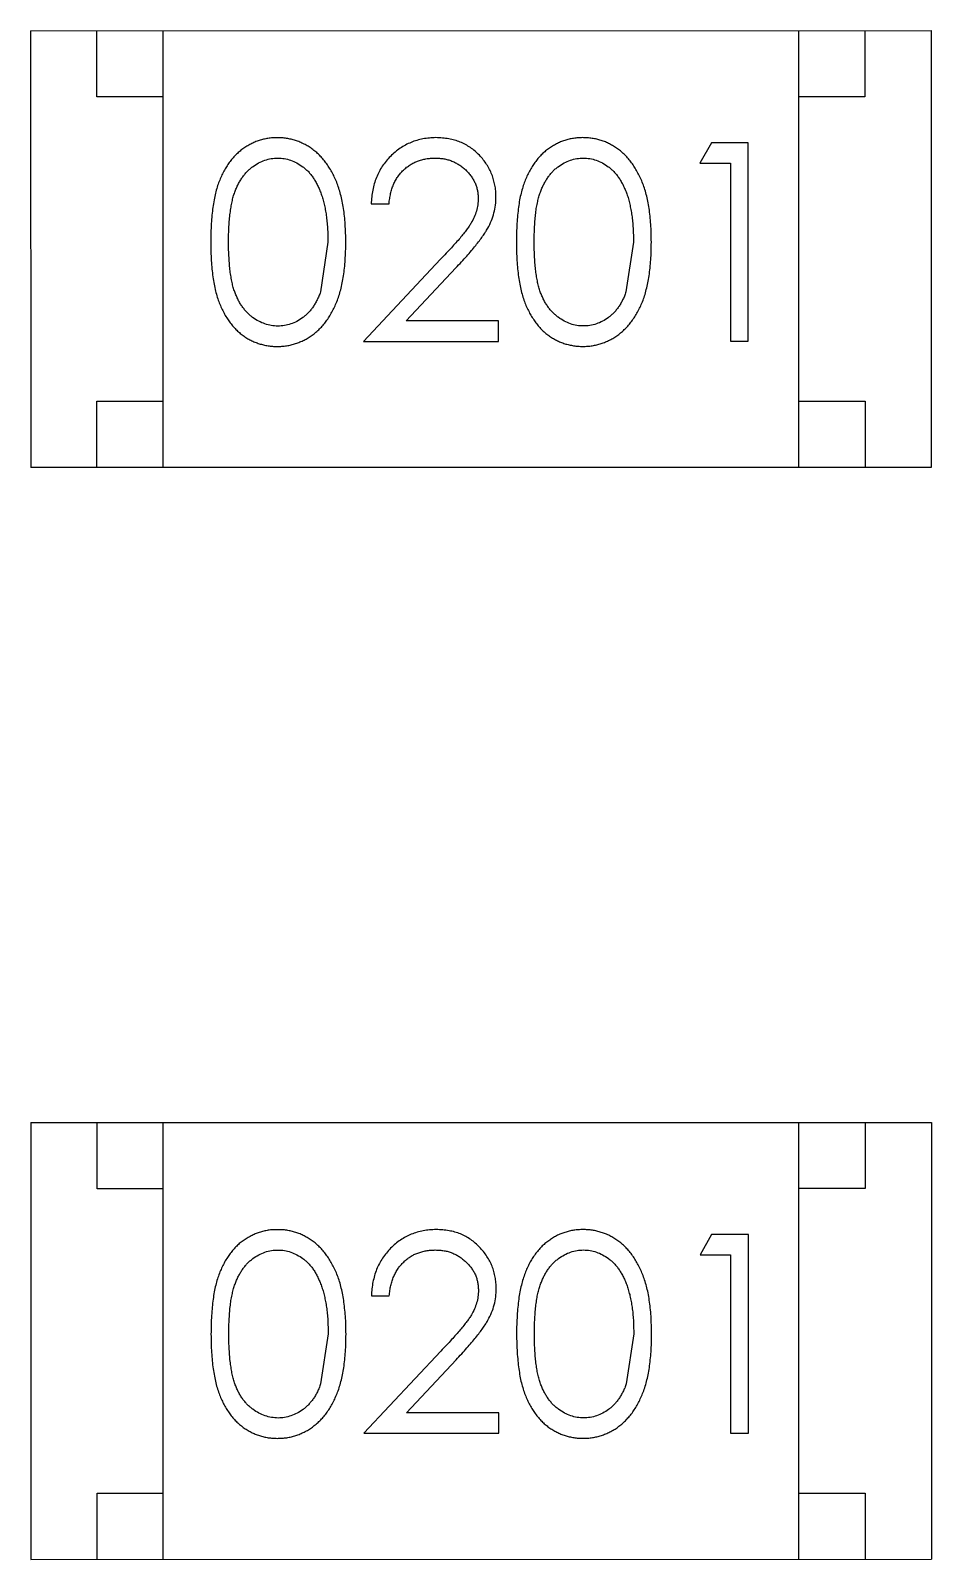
# Model space of a CAD drawing. Header units: inches. Extents: x -29 to 164, y -51 to 83.
# Drawn here: x 25.109 to 25.789, y 16.336 to 17.491 of the extents above; entities that cross this region are included whole.
import ezdxf

# ---------------------------------------------------------------- set-up
doc = ezdxf.new("R2010")
doc.units = ezdxf.units.IN
doc.header["$LTSCALE"] = 1.21
doc.header["$MEASUREMENT"] = 0
doc.layers.get('0').update_dxf_attribs({"linetype": 'CONTINUOUS'})

msp = doc.modelspace()

# ---------------------------------------------------------------- linework, layer by layer
at = {"color": 7, "linetype": 'Continuous'}
for p, q in [((25.109, 17.4912), (25.789, 17.4913)), ((25.109, 17.4912), (25.1091, 17.1612)), ((25.159, 17.4412), (25.159, 17.4912)), ((25.2091, 17.1612), (25.209, 17.4912)), ((25.6891, 17.1613), (25.689, 17.4913)), ((25.739, 17.4913), (25.739, 17.4413)), ((25.789, 17.4913), (25.7891, 17.1613)), ((25.209, 17.4412), (25.159, 17.4412)), ((25.739, 17.4413), (25.689, 17.4413)), ((25.6231, 17.4066), (25.6143, 17.3912)), ((25.6508, 17.4066), (25.6231, 17.4066)), ((25.6509, 17.2566), (25.6508, 17.4066)), ((25.6143, 17.3912), (25.6374, 17.3912)), ((25.6374, 17.3912), (25.6374, 17.2566)), ((25.3662, 17.3603), (25.3797, 17.3603)), ((25.3335, 17.3315), (25.3279, 17.2938)), ((25.5643, 17.3315), (25.5586, 17.2938)), ((25.4186, 17.3186), (25.3605, 17.2565)), ((25.3926, 17.2719), (25.4301, 17.312)), ((25.4624, 17.2719), (25.3926, 17.2719)), ((25.4624, 17.2565), (25.4624, 17.2719)), ((25.3605, 17.2565), (25.4624, 17.2565)), ((25.6374, 17.2566), (25.6509, 17.2566)), ((25.1591, 17.1612), (25.1591, 17.2112)), ((25.1591, 17.2112), (25.2091, 17.2112)), ((25.6891, 17.2113), (25.7391, 17.2113)), ((25.7391, 17.2113), (25.7391, 17.1613)), ((25.7891, 17.1613), (25.1091, 17.1612)), ((25.1092, 16.6662), (25.7892, 16.6663)), ((25.1092, 16.6662), (25.1092, 16.3362)), ((25.1592, 16.6162), (25.1592, 16.6662)), ((25.2092, 16.3362), (25.2092, 16.6662)), ((25.6892, 16.3363), (25.6892, 16.6663)), ((25.7392, 16.6663), (25.7392, 16.6163)), ((25.7892, 16.6663), (25.7892, 16.3363)), ((25.2092, 16.6162), (25.1592, 16.6162)), ((25.7392, 16.6163), (25.6892, 16.6163)), ((25.6233, 16.5816), (25.6145, 16.5662)), ((25.651, 16.5816), (25.6233, 16.5816)), ((25.651, 16.4316), (25.651, 16.5816)), ((25.6145, 16.5662), (25.6375, 16.5662)), ((25.6375, 16.5662), (25.6376, 16.4316)), ((25.3664, 16.5353), (25.3798, 16.5354)), ((25.3337, 16.5065), (25.328, 16.4688)), ((25.5645, 16.5065), (25.5588, 16.4688)), ((25.4188, 16.4936), (25.3606, 16.4315)), ((25.3928, 16.4469), (25.4303, 16.487)), ((25.4626, 16.4469), (25.3928, 16.4469)), ((25.4626, 16.4315), (25.4626, 16.4469)), ((25.3606, 16.4315), (25.4626, 16.4315)), ((25.6376, 16.4316), (25.651, 16.4316)), ((25.1592, 16.3362), (25.1592, 16.3862)), ((25.1592, 16.3862), (25.2092, 16.3862)), ((25.6892, 16.3863), (25.7392, 16.3863)), ((25.7392, 16.3863), (25.7392, 16.3363)), ((25.1092, 16.3362), (25.7892, 16.3363))]:
    msp.add_line(p, q, dxfattribs=at)
for points, knots in [([(25.2952, 17.4103), (25.294, 17.4103), (25.2917, 17.4103), (25.2882, 17.4099), (25.2849, 17.4092), (25.2816, 17.4083), (25.2784, 17.4071), (25.2752, 17.4056), (25.2722, 17.4039), (25.2693, 17.402), (25.2664, 17.3997), (25.2638, 17.3973), (25.2613, 17.3946), (25.259, 17.3916), (25.2568, 17.3884), (25.2548, 17.385), (25.253, 17.3813), (25.2513, 17.3773), (25.2498, 17.373), (25.2486, 17.3683), (25.2474, 17.3632), (25.2466, 17.3576), (25.2459, 17.3517), (25.2454, 17.3453), (25.2451, 17.3385), (25.2451, 17.3338), (25.2451, 17.3314)], [0, 0, 0, 0, 0.033742, 0.066533, 0.099153, 0.13154, 0.164087, 0.196563, 0.229707, 0.263315, 0.297504, 0.331686, 0.366482, 0.4021, 0.438958, 0.476748, 0.515985, 0.556589, 0.599519, 0.645765, 0.695487, 0.748721, 0.805687, 0.866754, 0.931405, 1, 1, 1, 1]), ([(25.347, 17.3314), (25.347, 17.3337), (25.3469, 17.3382), (25.3466, 17.3448), (25.3461, 17.351), (25.3453, 17.3568), (25.3444, 17.3623), (25.3432, 17.3674), (25.3418, 17.3722), (25.3402, 17.3766), (25.3384, 17.3807), (25.3365, 17.3845), (25.3343, 17.3881), (25.3321, 17.3914), (25.3297, 17.3944), (25.3271, 17.3972), (25.3244, 17.3997), (25.3215, 17.4019), (25.3186, 17.4039), (25.3155, 17.4056), (25.3123, 17.4071), (25.309, 17.4083), (25.3057, 17.4092), (25.3023, 17.4099), (25.2988, 17.4103), (25.2964, 17.4103), (25.2952, 17.4103)], [0, 0, 0, 0, 0.065278, 0.127205, 0.186168, 0.241675, 0.294115, 0.343609, 0.390387, 0.434463, 0.476646, 0.517002, 0.555936, 0.593716, 0.630057, 0.665601, 0.700745, 0.734917, 0.768681, 0.802087, 0.834849, 0.867433, 0.900138, 0.932806, 0.966212, 1, 1, 1, 1]), ([(25.4151, 17.4104), (25.4134, 17.4103), (25.4102, 17.4102), (25.4053, 17.4096), (25.4007, 17.4084), (25.3963, 17.4069), (25.3921, 17.4049), (25.388, 17.4025), (25.3842, 17.3996), (25.3807, 17.3963), (25.3774, 17.3927), (25.3745, 17.3888), (25.3721, 17.3847), (25.3701, 17.3803), (25.3684, 17.3756), (25.3673, 17.3708), (25.3665, 17.3656), (25.3663, 17.3621), (25.3662, 17.3603)], [0, 0, 0, 0, 0.06445, 0.126725, 0.187421, 0.247417, 0.306749, 0.366595, 0.427749, 0.490235, 0.553031, 0.614805, 0.676505, 0.738096, 0.801021, 0.864897, 0.931209, 1, 1, 1, 1]), ([(25.4604, 17.3658), (25.4604, 17.3673), (25.4603, 17.3702), (25.4597, 17.3745), (25.4587, 17.3786), (25.4574, 17.3827), (25.4556, 17.3865), (25.4534, 17.3902), (25.4509, 17.3938), (25.4479, 17.3971), (25.4447, 17.4003), (25.4412, 17.4029), (25.4374, 17.4052), (25.4335, 17.4072), (25.4292, 17.4086), (25.4247, 17.4096), (25.42, 17.4102), (25.4168, 17.4103), (25.4151, 17.4104)], [0, 0, 0, 0, 0.06271, 0.123347, 0.183401, 0.242828, 0.302097, 0.36242, 0.423725, 0.487032, 0.550491, 0.612709, 0.674265, 0.73617, 0.799211, 0.863483, 0.930525, 1, 1, 1, 1]), ([(25.526, 17.4104), (25.5248, 17.4104), (25.5225, 17.4103), (25.519, 17.4099), (25.5156, 17.4093), (25.5123, 17.4083), (25.5091, 17.4072), (25.506, 17.4057), (25.503, 17.404), (25.5, 17.402), (25.4972, 17.3998), (25.4945, 17.3974), (25.4921, 17.3946), (25.4898, 17.3917), (25.4876, 17.3885), (25.4856, 17.385), (25.4838, 17.3813), (25.4821, 17.3773), (25.4806, 17.373), (25.4793, 17.3683), (25.4782, 17.3632), (25.4774, 17.3577), (25.4767, 17.3517), (25.4762, 17.3453), (25.4759, 17.3385), (25.4758, 17.3339), (25.4758, 17.3315)], [0, 0, 0, 0, 0.033742, 0.066533, 0.099153, 0.13154, 0.164087, 0.196563, 0.229707, 0.263315, 0.297504, 0.331686, 0.366482, 0.4021, 0.438958, 0.476748, 0.515985, 0.556589, 0.599519, 0.645765, 0.695487, 0.748721, 0.805687, 0.866754, 0.931405, 1, 1, 1, 1]), ([(25.5778, 17.3315), (25.5777, 17.3338), (25.5777, 17.3383), (25.5774, 17.3448), (25.5768, 17.351), (25.5761, 17.3569), (25.5751, 17.3624), (25.574, 17.3675), (25.5726, 17.3722), (25.571, 17.3767), (25.5691, 17.3807), (25.5672, 17.3846), (25.5651, 17.3881), (25.5629, 17.3914), (25.5605, 17.3945), (25.5579, 17.3973), (25.5552, 17.3998), (25.5523, 17.402), (25.5493, 17.404), (25.5462, 17.4057), (25.5431, 17.4072), (25.5398, 17.4083), (25.5365, 17.4093), (25.533, 17.4099), (25.5295, 17.4103), (25.5272, 17.4104), (25.526, 17.4104)], [0, 0, 0, 0, 0.065278, 0.127205, 0.186168, 0.241675, 0.294115, 0.343609, 0.390387, 0.434463, 0.476646, 0.517002, 0.555936, 0.593716, 0.630057, 0.665601, 0.700745, 0.734917, 0.768681, 0.802087, 0.834849, 0.867433, 0.900138, 0.932806, 0.966212, 1, 1, 1, 1]), ([(25.2585, 17.3315), (25.2585, 17.3335), (25.2585, 17.3374), (25.2588, 17.3431), (25.2591, 17.3483), (25.2597, 17.3532), (25.2603, 17.3578), (25.2611, 17.3619), (25.262, 17.3657), (25.2631, 17.3691), (25.2643, 17.3722), (25.2657, 17.3751), (25.2672, 17.3778), (25.2688, 17.3803), (25.2706, 17.3826), (25.2724, 17.3848), (25.2745, 17.3867), (25.2773, 17.389), (25.2811, 17.3913), (25.2858, 17.3935), (25.2907, 17.3947), (25.294, 17.3949), (25.2957, 17.3949)], [0, 0, 0, 0, 0.073302, 0.142286, 0.206253, 0.266017, 0.321612, 0.372532, 0.419497, 0.462398, 0.502825, 0.541489, 0.579034, 0.615143, 0.650298, 0.684912, 0.718701, 0.752189, 0.817245, 0.879117, 0.939613, 1, 1, 1, 1]), ([(25.2957, 17.3949), (25.2973, 17.3949), (25.3006, 17.3947), (25.3054, 17.3935), (25.3101, 17.3913), (25.3138, 17.389), (25.3167, 17.3867), (25.3188, 17.3847), (25.3207, 17.3825), (25.3225, 17.38), (25.3242, 17.3773), (25.3258, 17.3743), (25.3272, 17.3711), (25.3285, 17.3677), (25.3297, 17.364), (25.3308, 17.3601), (25.3316, 17.356), (25.3323, 17.3516), (25.3328, 17.3469), (25.3333, 17.342), (25.3335, 17.3368), (25.3335, 17.3333), (25.3335, 17.3315)], [0, 0, 0, 0, 0.059689, 0.119507, 0.181075, 0.246162, 0.279894, 0.314468, 0.350403, 0.387474, 0.426147, 0.466624, 0.508745, 0.553328, 0.600058, 0.649177, 0.700552, 0.754894, 0.811825, 0.871514, 0.934319, 1, 1, 1, 1]), ([(25.3797, 17.3603), (25.3798, 17.3617), (25.3801, 17.3643), (25.3808, 17.3681), (25.3817, 17.3716), (25.383, 17.3749), (25.3845, 17.378), (25.3862, 17.3809), (25.3882, 17.3835), (25.3905, 17.3859), (25.3929, 17.388), (25.3956, 17.3899), (25.3983, 17.3915), (25.4013, 17.3927), (25.4043, 17.3937), (25.4076, 17.3945), (25.411, 17.3949), (25.4133, 17.3949), (25.4144, 17.395)], [0, 0, 0, 0, 0.073648, 0.143686, 0.210962, 0.275557, 0.338064, 0.399311, 0.4594, 0.51934, 0.579024, 0.637809, 0.695959, 0.754122, 0.813113, 0.873453, 0.935561, 1, 1, 1, 1]), ([(25.4144, 17.395), (25.4156, 17.3949), (25.4178, 17.3949), (25.421, 17.3945), (25.4241, 17.3938), (25.4271, 17.3928), (25.4299, 17.3915), (25.4326, 17.39), (25.4352, 17.3881), (25.4376, 17.386), (25.4398, 17.3838), (25.4417, 17.3813), (25.4433, 17.3788), (25.4447, 17.3762), (25.4457, 17.3734), (25.4464, 17.3706), (25.4469, 17.3676), (25.447, 17.3656), (25.447, 17.3646)], [0, 0, 0, 0, 0.068027, 0.133505, 0.19695, 0.26027, 0.322741, 0.384982, 0.448465, 0.513424, 0.578224, 0.640011, 0.700094, 0.760067, 0.819012, 0.877878, 0.938035, 1, 1, 1, 1]), ([(25.4893, 17.3315), (25.4893, 17.3335), (25.4893, 17.3374), (25.4896, 17.3431), (25.4899, 17.3484), (25.4904, 17.3533), (25.491, 17.3578), (25.4919, 17.362), (25.4928, 17.3657), (25.4939, 17.3691), (25.4951, 17.3722), (25.4965, 17.3751), (25.498, 17.3778), (25.4996, 17.3804), (25.5013, 17.3827), (25.5032, 17.3848), (25.5052, 17.3868), (25.5081, 17.389), (25.5118, 17.3914), (25.5165, 17.3935), (25.5214, 17.3947), (25.5248, 17.3949), (25.5264, 17.395)], [0, 0, 0, 0, 0.073302, 0.142286, 0.206253, 0.266017, 0.321612, 0.372532, 0.419497, 0.462398, 0.502825, 0.541489, 0.579034, 0.615143, 0.650298, 0.684912, 0.718701, 0.752189, 0.817245, 0.879117, 0.939613, 1, 1, 1, 1]), ([(25.5264, 17.395), (25.5281, 17.3949), (25.5313, 17.3947), (25.5362, 17.3935), (25.5409, 17.3914), (25.5446, 17.389), (25.5475, 17.3867), (25.5495, 17.3847), (25.5515, 17.3825), (25.5533, 17.38), (25.555, 17.3773), (25.5565, 17.3744), (25.558, 17.3712), (25.5593, 17.3678), (25.5605, 17.3641), (25.5615, 17.3602), (25.5623, 17.356), (25.5631, 17.3516), (25.5636, 17.3469), (25.564, 17.342), (25.5642, 17.3369), (25.5643, 17.3333), (25.5643, 17.3315)], [0, 0, 0, 0, 0.059689, 0.119507, 0.181075, 0.246162, 0.279894, 0.314468, 0.350403, 0.387474, 0.426147, 0.466624, 0.508745, 0.553328, 0.600058, 0.649177, 0.700552, 0.754894, 0.811825, 0.871514, 0.934319, 1, 1, 1, 1]), ([(25.447, 17.3646), (25.4469, 17.3629), (25.4468, 17.3597), (25.4458, 17.3549), (25.4441, 17.3503), (25.4421, 17.3465), (25.44, 17.3433), (25.4382, 17.3407), (25.4358, 17.3377), (25.4332, 17.3344), (25.4301, 17.3309), (25.4266, 17.3271), (25.4228, 17.3229), (25.42, 17.3201), (25.4186, 17.3186)], [0, 0, 0, 0, 0.088014, 0.174976, 0.2638, 0.355443, 0.406413, 0.465519, 0.533076, 0.609353, 0.693899, 0.787171, 0.889197, 1, 1, 1, 1]), ([(25.4301, 17.312), (25.4315, 17.3135), (25.4343, 17.3165), (25.4383, 17.3208), (25.4418, 17.3249), (25.445, 17.3288), (25.4479, 17.3324), (25.4503, 17.3358), (25.4524, 17.339), (25.4548, 17.3428), (25.4571, 17.3476), (25.459, 17.3535), (25.4602, 17.3595), (25.4604, 17.3637), (25.4604, 17.3658)], [0, 0, 0, 0, 0.09953, 0.192079, 0.277712, 0.357454, 0.429648, 0.495771, 0.555538, 0.608657, 0.707578, 0.804328, 0.901298, 1, 1, 1, 1]), ([(25.2451, 17.3314), (25.2451, 17.329), (25.2451, 17.3244), (25.2454, 17.3176), (25.2459, 17.3113), (25.2466, 17.3053), (25.2475, 17.2998), (25.2486, 17.2946), (25.2499, 17.2899), (25.2514, 17.2856), (25.2531, 17.2816), (25.255, 17.2779), (25.257, 17.2744), (25.2592, 17.2712), (25.2615, 17.2682), (25.264, 17.2655), (25.2666, 17.2631), (25.2694, 17.2609), (25.2723, 17.2589), (25.2753, 17.2573), (25.2784, 17.2558), (25.2816, 17.2547), (25.2849, 17.2538), (25.2883, 17.2531), (25.2917, 17.2527), (25.294, 17.2527), (25.2952, 17.2526)], [0, 0, 0, 0, 0.068113, 0.132564, 0.193427, 0.250218, 0.303569, 0.353576, 0.400235, 0.443586, 0.484619, 0.524292, 0.56238, 0.599049, 0.63494, 0.669782, 0.704009, 0.737842, 0.771098, 0.803896, 0.836415, 0.868639, 0.900715, 0.933378, 0.966213, 1, 1, 1, 1]), ([(25.2957, 17.268), (25.294, 17.2681), (25.2907, 17.2683), (25.2859, 17.2696), (25.2811, 17.2716), (25.2773, 17.274), (25.2745, 17.2763), (25.2724, 17.2782), (25.2706, 17.2804), (25.2688, 17.2827), (25.2671, 17.2852), (25.2657, 17.2879), (25.2643, 17.2908), (25.2631, 17.2939), (25.262, 17.2973), (25.2611, 17.3011), (25.2603, 17.3053), (25.2596, 17.3098), (25.2592, 17.3147), (25.2588, 17.3199), (25.2585, 17.3256), (25.2585, 17.3295), (25.2585, 17.3315)], [0, 0, 0, 0, 0.060034, 0.120278, 0.182348, 0.247919, 0.281641, 0.315701, 0.350322, 0.385703, 0.421819, 0.459196, 0.497866, 0.538301, 0.58121, 0.628183, 0.679403, 0.734699, 0.794074, 0.858416, 0.927049, 1, 1, 1, 1]), ([(25.2952, 17.2526), (25.2964, 17.2527), (25.2988, 17.2527), (25.3023, 17.2531), (25.3058, 17.2538), (25.3091, 17.2547), (25.3124, 17.256), (25.3156, 17.2574), (25.3186, 17.2591), (25.3217, 17.2611), (25.3245, 17.2634), (25.3273, 17.2659), (25.3299, 17.2687), (25.3323, 17.2717), (25.3345, 17.275), (25.3366, 17.2786), (25.3385, 17.2824), (25.3403, 17.2865), (25.3419, 17.2909), (25.3432, 17.2956), (25.3444, 17.3007), (25.3454, 17.3061), (25.3461, 17.312), (25.3466, 17.3181), (25.3469, 17.3247), (25.347, 17.3291), (25.347, 17.3314)], [0, 0, 0, 0, 0.033824, 0.067298, 0.10028, 0.133019, 0.165736, 0.198792, 0.232372, 0.266409, 0.301016, 0.336196, 0.371972, 0.408574, 0.446394, 0.485225, 0.525372, 0.567224, 0.611081, 0.65775, 0.70702, 0.759235, 0.814484, 0.873227, 0.934937, 1, 1, 1, 1]), ([(25.4758, 17.3315), (25.4758, 17.3291), (25.4759, 17.3244), (25.4762, 17.3177), (25.4767, 17.3113), (25.4774, 17.3054), (25.4783, 17.2998), (25.4794, 17.2947), (25.4807, 17.29), (25.4822, 17.2856), (25.4839, 17.2816), (25.4858, 17.2779), (25.4878, 17.2745), (25.49, 17.2712), (25.4923, 17.2683), (25.4947, 17.2655), (25.4974, 17.2631), (25.5002, 17.2609), (25.5031, 17.259), (25.5061, 17.2573), (25.5092, 17.2558), (25.5124, 17.2547), (25.5157, 17.2538), (25.519, 17.2532), (25.5225, 17.2527), (25.5248, 17.2527), (25.526, 17.2527)], [0, 0, 0, 0, 0.068113, 0.132564, 0.193427, 0.250218, 0.303569, 0.353576, 0.400235, 0.443586, 0.484619, 0.524292, 0.56238, 0.599049, 0.63494, 0.669782, 0.704009, 0.737842, 0.771098, 0.803896, 0.836415, 0.868639, 0.900715, 0.933378, 0.966213, 1, 1, 1, 1]), ([(25.5264, 17.2681), (25.5248, 17.2682), (25.5215, 17.2683), (25.5166, 17.2696), (25.5119, 17.2717), (25.5081, 17.2741), (25.5053, 17.2764), (25.5032, 17.2783), (25.5013, 17.2804), (25.4995, 17.2828), (25.4979, 17.2853), (25.4964, 17.288), (25.4951, 17.2909), (25.4938, 17.294), (25.4927, 17.2974), (25.4918, 17.3012), (25.4911, 17.3053), (25.4904, 17.3098), (25.4899, 17.3147), (25.4896, 17.32), (25.4893, 17.3256), (25.4893, 17.3295), (25.4893, 17.3315)], [0, 0, 0, 0, 0.060034, 0.120278, 0.182348, 0.247919, 0.281641, 0.315701, 0.350322, 0.385703, 0.421819, 0.459196, 0.497866, 0.538301, 0.58121, 0.628183, 0.679403, 0.734699, 0.794074, 0.858416, 0.927049, 1, 1, 1, 1]), ([(25.526, 17.2527), (25.5272, 17.2527), (25.5296, 17.2527), (25.5331, 17.2532), (25.5365, 17.2538), (25.5399, 17.2548), (25.5431, 17.256), (25.5463, 17.2574), (25.5494, 17.2592), (25.5524, 17.2612), (25.5553, 17.2634), (25.558, 17.266), (25.5606, 17.2687), (25.563, 17.2718), (25.5653, 17.2751), (25.5674, 17.2786), (25.5693, 17.2825), (25.5711, 17.2865), (25.5727, 17.2909), (25.574, 17.2957), (25.5752, 17.3007), (25.5761, 17.3062), (25.5768, 17.312), (25.5774, 17.3182), (25.5777, 17.3247), (25.5777, 17.3292), (25.5778, 17.3315)], [0, 0, 0, 0, 0.033824, 0.067298, 0.10028, 0.133019, 0.165736, 0.198792, 0.232372, 0.266409, 0.301016, 0.336196, 0.371972, 0.408574, 0.446394, 0.485225, 0.525372, 0.567224, 0.611081, 0.65775, 0.70702, 0.759235, 0.814484, 0.873227, 0.934937, 1, 1, 1, 1]), ([(25.3279, 17.2938), (25.3275, 17.2927), (25.3267, 17.2907), (25.3254, 17.2878), (25.3239, 17.285), (25.3223, 17.2825), (25.3206, 17.2802), (25.3187, 17.2781), (25.3167, 17.2761), (25.3139, 17.2739), (25.3102, 17.2715), (25.3055, 17.2696), (25.3007, 17.2682), (25.2973, 17.2681), (25.2957, 17.268)], [0, 0, 0, 0, 0.075949, 0.148549, 0.218996, 0.286119, 0.351826, 0.416074, 0.478265, 0.540325, 0.660405, 0.774606, 0.887187, 1, 1, 1, 1]), ([(25.5586, 17.2938), (25.5582, 17.2928), (25.5575, 17.2907), (25.5561, 17.2878), (25.5547, 17.2851), (25.5531, 17.2826), (25.5513, 17.2802), (25.5495, 17.2781), (25.5475, 17.2762), (25.5447, 17.2739), (25.541, 17.2716), (25.5363, 17.2696), (25.5314, 17.2683), (25.5281, 17.2681), (25.5264, 17.2681)], [0, 0, 0, 0, 0.075949, 0.148549, 0.218996, 0.286119, 0.351826, 0.416074, 0.478265, 0.540325, 0.660405, 0.774606, 0.887187, 1, 1, 1, 1]), ([(25.2954, 16.5853), (25.2942, 16.5853), (25.2919, 16.5853), (25.2884, 16.5849), (25.285, 16.5842), (25.2817, 16.5833), (25.2785, 16.5821), (25.2754, 16.5806), (25.2724, 16.5789), (25.2694, 16.577), (25.2666, 16.5748), (25.2639, 16.5723), (25.2615, 16.5696), (25.2592, 16.5666), (25.257, 16.5634), (25.255, 16.56), (25.2532, 16.5563), (25.2515, 16.5523), (25.25, 16.548), (25.2487, 16.5433), (25.2476, 16.5382), (25.2468, 16.5326), (25.2461, 16.5267), (25.2456, 16.5203), (25.2453, 16.5135), (25.2453, 16.5088), (25.2452, 16.5064)], [0, 0, 0, 0, 0.033742, 0.066533, 0.099153, 0.13154, 0.164087, 0.196563, 0.229707, 0.263315, 0.297504, 0.331686, 0.366482, 0.4021, 0.438958, 0.476748, 0.515985, 0.556589, 0.599519, 0.645765, 0.695487, 0.748721, 0.805687, 0.866754, 0.931405, 1, 1, 1, 1]), ([(25.3472, 16.5064), (25.3471, 16.5087), (25.3471, 16.5132), (25.3468, 16.5198), (25.3462, 16.526), (25.3455, 16.5318), (25.3445, 16.5373), (25.3434, 16.5424), (25.342, 16.5472), (25.3404, 16.5516), (25.3386, 16.5557), (25.3366, 16.5595), (25.3345, 16.5631), (25.3323, 16.5664), (25.3299, 16.5694), (25.3273, 16.5722), (25.3246, 16.5747), (25.3217, 16.577), (25.3187, 16.5789), (25.3156, 16.5806), (25.3125, 16.5821), (25.3092, 16.5833), (25.3059, 16.5842), (25.3024, 16.5849), (25.2989, 16.5853), (25.2966, 16.5853), (25.2954, 16.5853)], [0, 0, 0, 0, 0.065278, 0.127205, 0.186168, 0.241675, 0.294115, 0.343609, 0.390387, 0.434463, 0.476646, 0.517002, 0.555936, 0.593716, 0.630057, 0.665601, 0.700745, 0.734917, 0.768681, 0.802087, 0.834849, 0.867433, 0.900138, 0.932806, 0.966212, 1, 1, 1, 1]), ([(25.4153, 16.5854), (25.4136, 16.5853), (25.4103, 16.5852), (25.4055, 16.5846), (25.4009, 16.5834), (25.3964, 16.5819), (25.3922, 16.5799), (25.3882, 16.5775), (25.3844, 16.5746), (25.3808, 16.5713), (25.3776, 16.5677), (25.3747, 16.5638), (25.3723, 16.5597), (25.3702, 16.5553), (25.3686, 16.5506), (25.3675, 16.5458), (25.3666, 16.5406), (25.3665, 16.5371), (25.3664, 16.5353)], [0, 0, 0, 0, 0.06445, 0.126725, 0.187421, 0.247417, 0.306749, 0.366595, 0.427749, 0.490235, 0.553031, 0.614805, 0.676505, 0.738096, 0.801021, 0.864897, 0.931209, 1, 1, 1, 1]), ([(25.4606, 16.5408), (25.4606, 16.5423), (25.4605, 16.5452), (25.4599, 16.5495), (25.4589, 16.5536), (25.4576, 16.5577), (25.4558, 16.5615), (25.4536, 16.5652), (25.4511, 16.5688), (25.4481, 16.5721), (25.4449, 16.5753), (25.4414, 16.5779), (25.4376, 16.5802), (25.4336, 16.5822), (25.4294, 16.5836), (25.4249, 16.5846), (25.4202, 16.5852), (25.4169, 16.5853), (25.4153, 16.5854)], [0, 0, 0, 0, 0.06271, 0.123347, 0.183401, 0.242828, 0.302097, 0.36242, 0.423725, 0.487032, 0.550491, 0.612709, 0.674265, 0.73617, 0.799211, 0.863483, 0.930525, 1, 1, 1, 1]), ([(25.5261, 16.5854), (25.525, 16.5854), (25.5226, 16.5853), (25.5192, 16.5849), (25.5158, 16.5843), (25.5125, 16.5833), (25.5093, 16.5822), (25.5062, 16.5807), (25.5032, 16.579), (25.5002, 16.577), (25.4974, 16.5748), (25.4947, 16.5724), (25.4923, 16.5696), (25.4899, 16.5667), (25.4878, 16.5635), (25.4858, 16.56), (25.4839, 16.5563), (25.4823, 16.5524), (25.4808, 16.548), (25.4795, 16.5433), (25.4784, 16.5382), (25.4775, 16.5327), (25.4769, 16.5267), (25.4764, 16.5203), (25.476, 16.5135), (25.476, 16.5089), (25.476, 16.5065)], [0, 0, 0, 0, 0.033742, 0.066533, 0.099153, 0.13154, 0.164087, 0.196563, 0.229707, 0.263315, 0.297504, 0.331686, 0.366482, 0.4021, 0.438958, 0.476748, 0.515985, 0.556589, 0.599519, 0.645765, 0.695487, 0.748721, 0.805687, 0.866754, 0.931405, 1, 1, 1, 1]), ([(25.5779, 16.5065), (25.5779, 16.5088), (25.5778, 16.5133), (25.5776, 16.5198), (25.577, 16.5261), (25.5763, 16.5319), (25.5753, 16.5374), (25.5742, 16.5425), (25.5727, 16.5472), (25.5712, 16.5517), (25.5693, 16.5557), (25.5674, 16.5596), (25.5653, 16.5631), (25.5631, 16.5665), (25.5606, 16.5695), (25.5581, 16.5723), (25.5554, 16.5748), (25.5525, 16.577), (25.5495, 16.579), (25.5464, 16.5807), (25.5432, 16.5822), (25.54, 16.5833), (25.5366, 16.5843), (25.5332, 16.5849), (25.5297, 16.5853), (25.5273, 16.5854), (25.5261, 16.5854)], [0, 0, 0, 0, 0.065278, 0.127205, 0.186168, 0.241675, 0.294115, 0.343609, 0.390387, 0.434463, 0.476646, 0.517002, 0.555936, 0.593716, 0.630057, 0.665601, 0.700745, 0.734917, 0.768681, 0.802087, 0.834849, 0.867433, 0.900138, 0.932806, 0.966212, 1, 1, 1, 1]), ([(25.2587, 16.5065), (25.2587, 16.5085), (25.2587, 16.5124), (25.259, 16.5181), (25.2593, 16.5233), (25.2598, 16.5282), (25.2604, 16.5328), (25.2613, 16.5369), (25.2622, 16.5407), (25.2633, 16.5441), (25.2645, 16.5472), (25.2659, 16.5501), (25.2674, 16.5528), (25.269, 16.5553), (25.2707, 16.5576), (25.2726, 16.5598), (25.2746, 16.5617), (25.2775, 16.564), (25.2812, 16.5663), (25.2859, 16.5685), (25.2908, 16.5697), (25.2942, 16.5699), (25.2958, 16.5699)], [0, 0, 0, 0, 0.073302, 0.142286, 0.206253, 0.266017, 0.321612, 0.372532, 0.419497, 0.462398, 0.502825, 0.541489, 0.579034, 0.615143, 0.650298, 0.684912, 0.718701, 0.752189, 0.817245, 0.879117, 0.939613, 1, 1, 1, 1]), ([(25.2958, 16.5699), (25.2975, 16.5699), (25.3007, 16.5697), (25.3056, 16.5685), (25.3103, 16.5663), (25.314, 16.564), (25.3169, 16.5617), (25.3189, 16.5597), (25.3209, 16.5575), (25.3227, 16.555), (25.3244, 16.5523), (25.3259, 16.5493), (25.3274, 16.5461), (25.3287, 16.5427), (25.3299, 16.539), (25.3309, 16.5351), (25.3317, 16.531), (25.3325, 16.5266), (25.333, 16.5219), (25.3335, 16.517), (25.3336, 16.5118), (25.3337, 16.5083), (25.3337, 16.5065)], [0, 0, 0, 0, 0.059689, 0.119507, 0.181075, 0.246162, 0.279894, 0.314468, 0.350403, 0.387474, 0.426147, 0.466624, 0.508745, 0.553328, 0.600058, 0.649177, 0.700552, 0.754894, 0.811825, 0.871514, 0.934319, 1, 1, 1, 1]), ([(25.3798, 16.5354), (25.38, 16.5367), (25.3802, 16.5393), (25.381, 16.5431), (25.3819, 16.5466), (25.3831, 16.5499), (25.3847, 16.553), (25.3864, 16.5559), (25.3884, 16.5585), (25.3907, 16.5609), (25.3931, 16.563), (25.3957, 16.5649), (25.3985, 16.5665), (25.4014, 16.5677), (25.4045, 16.5687), (25.4077, 16.5695), (25.4111, 16.5699), (25.4134, 16.5699), (25.4146, 16.57)], [0, 0, 0, 0, 0.073648, 0.143686, 0.210962, 0.275557, 0.338064, 0.399311, 0.4594, 0.51934, 0.579024, 0.637809, 0.695959, 0.754122, 0.813113, 0.873453, 0.935561, 1, 1, 1, 1]), ([(25.4146, 16.57), (25.4157, 16.5699), (25.4179, 16.5699), (25.4212, 16.5695), (25.4243, 16.5688), (25.4272, 16.5678), (25.4301, 16.5665), (25.4328, 16.565), (25.4353, 16.5631), (25.4377, 16.561), (25.4399, 16.5588), (25.4419, 16.5563), (25.4435, 16.5538), (25.4449, 16.5512), (25.4459, 16.5484), (25.4466, 16.5456), (25.4471, 16.5426), (25.4471, 16.5406), (25.4472, 16.5396)], [0, 0, 0, 0, 0.068027, 0.133505, 0.19695, 0.26027, 0.322741, 0.384982, 0.448465, 0.513424, 0.578224, 0.640011, 0.700094, 0.760067, 0.819012, 0.877878, 0.938035, 1, 1, 1, 1]), ([(25.4895, 16.5065), (25.4895, 16.5085), (25.4895, 16.5125), (25.4897, 16.5181), (25.4901, 16.5234), (25.4906, 16.5283), (25.4912, 16.5328), (25.492, 16.537), (25.4929, 16.5407), (25.494, 16.5441), (25.4953, 16.5472), (25.4966, 16.5501), (25.4981, 16.5528), (25.4998, 16.5554), (25.5015, 16.5577), (25.5034, 16.5598), (25.5054, 16.5618), (25.5083, 16.564), (25.512, 16.5664), (25.5167, 16.5685), (25.5216, 16.5697), (25.5249, 16.5699), (25.5266, 16.57)], [0, 0, 0, 0, 0.073302, 0.142286, 0.206253, 0.266017, 0.321612, 0.372532, 0.419497, 0.462398, 0.502825, 0.541489, 0.579034, 0.615143, 0.650298, 0.684912, 0.718701, 0.752189, 0.817245, 0.879117, 0.939613, 1, 1, 1, 1]), ([(25.5266, 16.57), (25.5282, 16.5699), (25.5315, 16.5697), (25.5364, 16.5685), (25.541, 16.5664), (25.5448, 16.564), (25.5477, 16.5617), (25.5497, 16.5597), (25.5517, 16.5575), (25.5535, 16.555), (25.5551, 16.5523), (25.5567, 16.5494), (25.5582, 16.5462), (25.5595, 16.5428), (25.5606, 16.5391), (25.5617, 16.5352), (25.5625, 16.531), (25.5633, 16.5266), (25.5638, 16.5219), (25.5642, 16.517), (25.5644, 16.5119), (25.5644, 16.5083), (25.5645, 16.5065)], [0, 0, 0, 0, 0.059689, 0.119507, 0.181075, 0.246162, 0.279894, 0.314468, 0.350403, 0.387474, 0.426147, 0.466624, 0.508745, 0.553328, 0.600058, 0.649177, 0.700552, 0.754894, 0.811825, 0.871514, 0.934319, 1, 1, 1, 1]), ([(25.4472, 16.5396), (25.4471, 16.5379), (25.447, 16.5347), (25.4459, 16.5299), (25.4442, 16.5253), (25.4423, 16.5215), (25.4402, 16.5183), (25.4383, 16.5157), (25.436, 16.5127), (25.4333, 16.5094), (25.4302, 16.5059), (25.4268, 16.5021), (25.4229, 16.4979), (25.4202, 16.4951), (25.4188, 16.4936)], [0, 0, 0, 0, 0.088014, 0.174976, 0.2638, 0.355443, 0.406413, 0.465519, 0.533076, 0.609353, 0.693899, 0.787171, 0.889197, 1, 1, 1, 1]), ([(25.4303, 16.487), (25.4317, 16.4885), (25.4345, 16.4915), (25.4384, 16.4958), (25.442, 16.5), (25.4452, 16.5038), (25.448, 16.5075), (25.4505, 16.5108), (25.4526, 16.514), (25.4549, 16.5178), (25.4573, 16.5226), (25.4592, 16.5285), (25.4604, 16.5345), (25.4605, 16.5387), (25.4606, 16.5408)], [0, 0, 0, 0, 0.09953, 0.192079, 0.277712, 0.357454, 0.429648, 0.495771, 0.555538, 0.608657, 0.707578, 0.804328, 0.901298, 1, 1, 1, 1]), ([(25.2452, 16.5064), (25.2453, 16.504), (25.2453, 16.4994), (25.2456, 16.4926), (25.2461, 16.4863), (25.2468, 16.4803), (25.2477, 16.4748), (25.2488, 16.4696), (25.2501, 16.4649), (25.2516, 16.4606), (25.2533, 16.4566), (25.2552, 16.4529), (25.2572, 16.4494), (25.2594, 16.4462), (25.2617, 16.4432), (25.2641, 16.4405), (25.2668, 16.4381), (25.2696, 16.4359), (25.2725, 16.434), (25.2755, 16.4323), (25.2786, 16.4308), (25.2818, 16.4297), (25.2851, 16.4288), (25.2884, 16.4281), (25.2919, 16.4277), (25.2942, 16.4277), (25.2954, 16.4276)], [0, 0, 0, 0, 0.068113, 0.132564, 0.193427, 0.250218, 0.303569, 0.353576, 0.400235, 0.443586, 0.484619, 0.524292, 0.56238, 0.599049, 0.63494, 0.669782, 0.704009, 0.737842, 0.771098, 0.803896, 0.836415, 0.868639, 0.900715, 0.933378, 0.966213, 1, 1, 1, 1]), ([(25.2959, 16.443), (25.2942, 16.4431), (25.2909, 16.4433), (25.286, 16.4446), (25.2813, 16.4466), (25.2775, 16.449), (25.2747, 16.4513), (25.2726, 16.4532), (25.2707, 16.4554), (25.2689, 16.4577), (25.2673, 16.4602), (25.2658, 16.4629), (25.2645, 16.4658), (25.2632, 16.4689), (25.2622, 16.4724), (25.2612, 16.4761), (25.2605, 16.4803), (25.2598, 16.4848), (25.2593, 16.4897), (25.259, 16.4949), (25.2587, 16.5006), (25.2587, 16.5045), (25.2587, 16.5065)], [0, 0, 0, 0, 0.060034, 0.120278, 0.182348, 0.247919, 0.281641, 0.315701, 0.350322, 0.385703, 0.421819, 0.459196, 0.497866, 0.538301, 0.58121, 0.628183, 0.679403, 0.734699, 0.794074, 0.858416, 0.927049, 1, 1, 1, 1]), ([(25.2954, 16.4276), (25.2966, 16.4277), (25.299, 16.4277), (25.3025, 16.4281), (25.3059, 16.4288), (25.3093, 16.4297), (25.3125, 16.431), (25.3157, 16.4324), (25.3188, 16.4341), (25.3218, 16.4361), (25.3247, 16.4384), (25.3274, 16.4409), (25.3301, 16.4437), (25.3325, 16.4467), (25.3347, 16.45), (25.3368, 16.4536), (25.3387, 16.4574), (25.3405, 16.4615), (25.3421, 16.4659), (25.3434, 16.4706), (25.3446, 16.4757), (25.3456, 16.4811), (25.3462, 16.487), (25.3468, 16.4931), (25.3471, 16.4997), (25.3471, 16.5041), (25.3472, 16.5064)], [0, 0, 0, 0, 0.033824, 0.067298, 0.10028, 0.133019, 0.165736, 0.198792, 0.232372, 0.266409, 0.301016, 0.336196, 0.371972, 0.408574, 0.446394, 0.485225, 0.525372, 0.567224, 0.611081, 0.65775, 0.70702, 0.759235, 0.814484, 0.873227, 0.934937, 1, 1, 1, 1]), ([(25.476, 16.5065), (25.476, 16.5041), (25.4761, 16.4994), (25.4764, 16.4927), (25.4769, 16.4863), (25.4776, 16.4804), (25.4785, 16.4748), (25.4795, 16.4697), (25.4809, 16.465), (25.4824, 16.4606), (25.4841, 16.4566), (25.4859, 16.4529), (25.4879, 16.4495), (25.4901, 16.4463), (25.4924, 16.4433), (25.4949, 16.4405), (25.4976, 16.4381), (25.5003, 16.4359), (25.5033, 16.434), (25.5063, 16.4323), (25.5094, 16.4309), (25.5126, 16.4297), (25.5158, 16.4288), (25.5192, 16.4282), (25.5227, 16.4277), (25.525, 16.4277), (25.5262, 16.4277)], [0, 0, 0, 0, 0.068113, 0.132564, 0.193427, 0.250218, 0.303569, 0.353576, 0.400235, 0.443586, 0.484619, 0.524292, 0.56238, 0.599049, 0.63494, 0.669782, 0.704009, 0.737842, 0.771098, 0.803896, 0.836415, 0.868639, 0.900715, 0.933378, 0.966213, 1, 1, 1, 1]), ([(25.5266, 16.4431), (25.525, 16.4432), (25.5217, 16.4433), (25.5168, 16.4446), (25.5121, 16.4467), (25.5083, 16.4491), (25.5054, 16.4514), (25.5034, 16.4533), (25.5015, 16.4554), (25.4997, 16.4578), (25.4981, 16.4603), (25.4966, 16.463), (25.4953, 16.4659), (25.494, 16.469), (25.4929, 16.4724), (25.492, 16.4762), (25.4912, 16.4803), (25.4906, 16.4848), (25.4901, 16.4897), (25.4897, 16.495), (25.4895, 16.5006), (25.4895, 16.5045), (25.4895, 16.5065)], [0, 0, 0, 0, 0.060034, 0.120278, 0.182348, 0.247919, 0.281641, 0.315701, 0.350322, 0.385703, 0.421819, 0.459196, 0.497866, 0.538301, 0.58121, 0.628183, 0.679403, 0.734699, 0.794074, 0.858416, 0.927049, 1, 1, 1, 1]), ([(25.5262, 16.4277), (25.5274, 16.4277), (25.5297, 16.4277), (25.5333, 16.4282), (25.5367, 16.4288), (25.54, 16.4298), (25.5433, 16.431), (25.5465, 16.4324), (25.5496, 16.4342), (25.5526, 16.4362), (25.5555, 16.4384), (25.5582, 16.441), (25.5608, 16.4437), (25.5632, 16.4468), (25.5655, 16.4501), (25.5675, 16.4537), (25.5695, 16.4575), (25.5712, 16.4615), (25.5729, 16.4659), (25.5742, 16.4707), (25.5754, 16.4757), (25.5763, 16.4812), (25.577, 16.487), (25.5776, 16.4932), (25.5779, 16.4997), (25.5779, 16.5042), (25.5779, 16.5065)], [0, 0, 0, 0, 0.033824, 0.067298, 0.10028, 0.133019, 0.165736, 0.198792, 0.232372, 0.266409, 0.301016, 0.336196, 0.371972, 0.408574, 0.446394, 0.485225, 0.525372, 0.567224, 0.611081, 0.65775, 0.70702, 0.759235, 0.814484, 0.873227, 0.934937, 1, 1, 1, 1]), ([(25.328, 16.4688), (25.3276, 16.4677), (25.3269, 16.4657), (25.3256, 16.4628), (25.3241, 16.46), (25.3225, 16.4575), (25.3207, 16.4552), (25.3189, 16.4531), (25.3169, 16.4511), (25.3141, 16.4489), (25.3104, 16.4465), (25.3057, 16.4446), (25.3008, 16.4432), (25.2975, 16.4431), (25.2959, 16.443)], [0, 0, 0, 0, 0.075949, 0.148549, 0.218996, 0.286119, 0.351826, 0.416074, 0.478265, 0.540325, 0.660405, 0.774606, 0.887187, 1, 1, 1, 1]), ([(25.5588, 16.4688), (25.5584, 16.4678), (25.5577, 16.4657), (25.5563, 16.4628), (25.5549, 16.4601), (25.5533, 16.4576), (25.5515, 16.4552), (25.5497, 16.4531), (25.5477, 16.4512), (25.5448, 16.449), (25.5412, 16.4466), (25.5365, 16.4446), (25.5316, 16.4433), (25.5283, 16.4431), (25.5266, 16.4431)], [0, 0, 0, 0, 0.075949, 0.148549, 0.218996, 0.286119, 0.351826, 0.416074, 0.478265, 0.540325, 0.660405, 0.774606, 0.887187, 1, 1, 1, 1])]:
    msp.add_open_spline(points, degree=3, knots=knots, dxfattribs=at)

doc.saveas('drawing.dxf')
